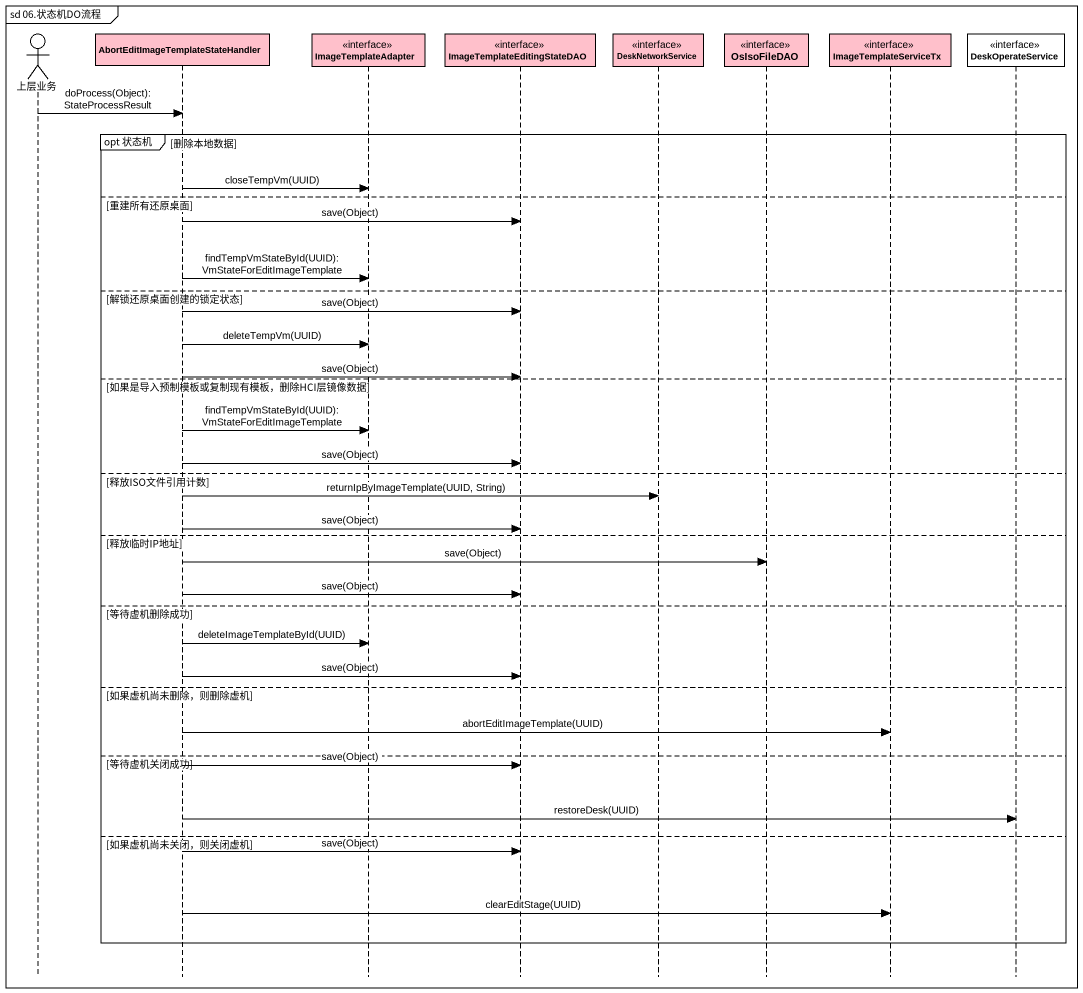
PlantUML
@startuml
mainframe sd 06.状态机DO流程
hide footbox
actor 上层业务 #FFFFFF
participant "AbortEditImageTemplateStateHandler" as AbortEditImageTemplateStateH #FFC0CB
participant ImageTemplateAdapter <<interface>> #FFC0CB
participant ImageTemplateEditingStateDAO <<interface>> #FFC0CB
participant DeskNetworkService <<interface>> #FFC0CB
participant OsIsoFileDAO <<interface>> #FFC0CB
participant ImageTemplateServiceTx <<interface>> #FFC0CB
participant DeskOperateService <<interface>> #FFFFFF

上层业务 -> AbortEditImageTemplateStateH : doProcess(Object): StateProcessResult
group opt 状态机 [删除本地数据]
  AbortEditImageTemplateStateH -> ImageTemplateAdapter : closeTempVm(UUID)
else 重建所有还原桌面
  AbortEditImageTemplateStateH -> ImageTemplateEditingStateDAO : save(Object)
  AbortEditImageTemplateStateH -> ImageTemplateAdapter : findTempVmStateById(UUID): VmStateForEditImageTemplate
else 解锁还原桌面创建的锁定状态
  AbortEditImageTemplateStateH -> ImageTemplateEditingStateDAO : save(Object)
  AbortEditImageTemplateStateH -> ImageTemplateAdapter : deleteTempVm(UUID)
  AbortEditImageTemplateStateH -> ImageTemplateEditingStateDAO : save(Object)
else 如果是导入预制模板或复制现有模板，删除HCI层镜像数据
  AbortEditImageTemplateStateH -> ImageTemplateAdapter : findTempVmStateById(UUID): VmStateForEditImageTemplate
  AbortEditImageTemplateStateH -> ImageTemplateEditingStateDAO : save(Object)
else 释放ISO文件引用计数
  AbortEditImageTemplateStateH -> DeskNetworkService : returnIpByImageTemplate(UUID, String)
  AbortEditImageTemplateStateH -> ImageTemplateEditingStateDAO : save(Object)
else 释放临时IP地址
  AbortEditImageTemplateStateH -> OsIsoFileDAO : save(Object)
  AbortEditImageTemplateStateH -> ImageTemplateEditingStateDAO : save(Object)
else 等待虚机删除成功
  AbortEditImageTemplateStateH -> ImageTemplateAdapter : deleteImageTemplateById(UUID)
  AbortEditImageTemplateStateH -> ImageTemplateEditingStateDAO : save(Object)
else 如果虚机尚未删除，则删除虚机
  AbortEditImageTemplateStateH -> ImageTemplateServiceTx : abortEditImageTemplate(UUID)
else 等待虚机关闭成功
  AbortEditImageTemplateStateH -> ImageTemplateEditingStateDAO : save(Object)
  AbortEditImageTemplateStateH -> DeskOperateService : restoreDesk(UUID)
else 如果虚机尚未关闭，则关闭虚机
  AbortEditImageTemplateStateH -> ImageTemplateEditingStateDAO : save(Object)
  AbortEditImageTemplateStateH -> ImageTemplateServiceTx : clearEditStage(UUID)
end
@enduml
